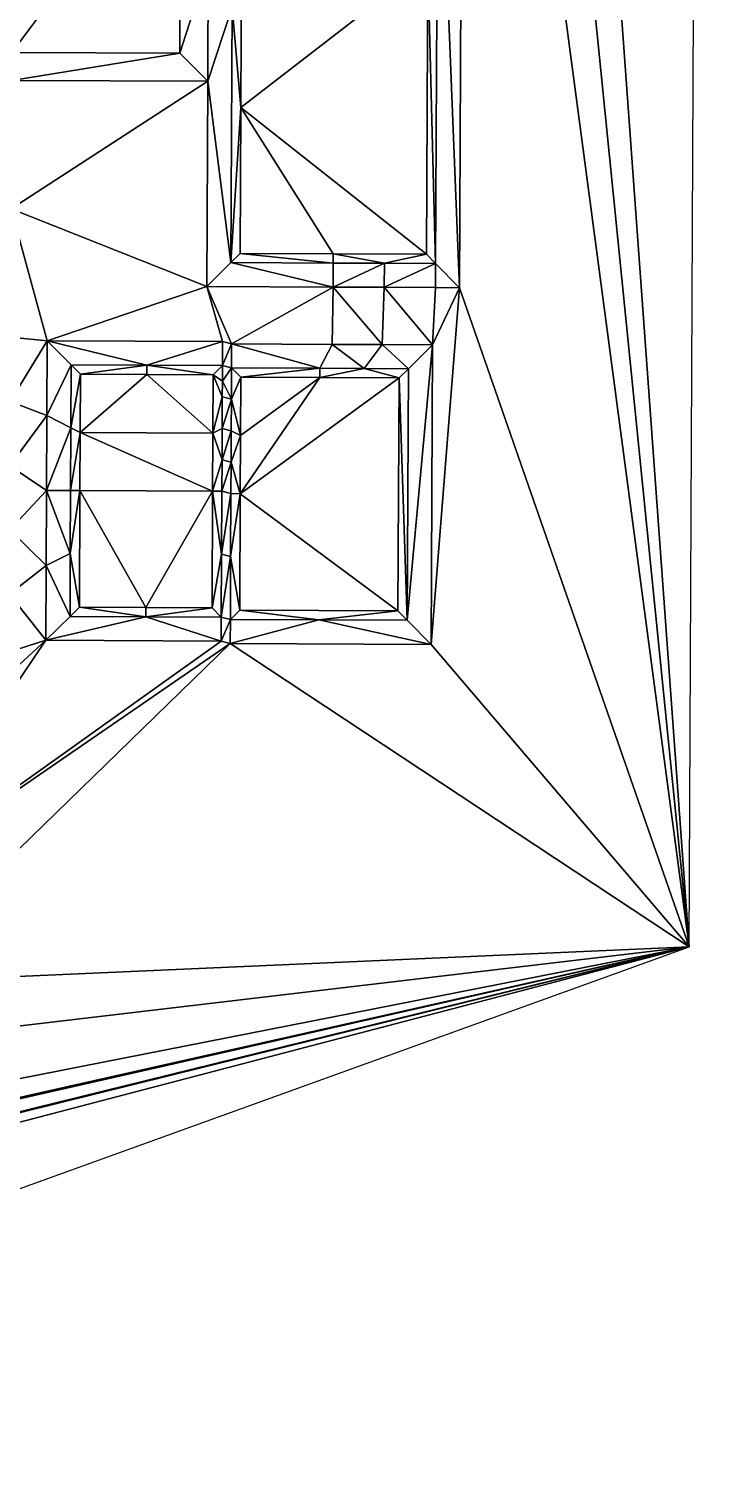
# Model space of a CAD drawing. Header units: metres. Extents: x 241585 to 241700, y 1156640 to 1156774.
# Drawn here: x 241685.01 to 241699.63, y 1156669.44 to 1156700.49 of the extents above; entities that cross this region are included whole.
import ezdxf

# ---------------------------------------------------------------- set-up
doc = ezdxf.new("R2010")
doc.units = ezdxf.units.M
doc.layers.add('_UITGRAVING UNIT 6', color=7, linetype='Continuous')

msp = doc.modelspace()

# ---------------------------------------------------------------- linework, layer by layer
at = {"layer": '_UITGRAVING UNIT 6', "color": 3, "true_color": 0x00ff00}
for points in [[(241699.2, 1156680.78, 28.23), (241699.627, 1156773.512, 28.23), (241694.921, 1156739.579, 28.23)], [(241699.2, 1156680.78, 28.23), (241694.921, 1156739.579, 28.23), (241694.418, 1156728.208, 28.23)], [(241694.367, 1156717.116, 28.23), (241699.2, 1156680.78, 28.23), (241694.418, 1156728.208, 28.23)], [(241693.803, 1156706.412, 27.2), (241694.265, 1156694.931, 28.23), (241694.367, 1156717.116, 28.23)], [(241699.2, 1156680.78, 28.23), (241694.367, 1156717.116, 28.23), (241694.265, 1156694.931, 28.23)], [(241693.582, 1156701.905, 27.2), (241693.752, 1156695.449, 27.2), (241693.803, 1156706.412, 27.2)], [(241694.265, 1156694.931, 28.23), (241693.803, 1156706.412, 27.2), (241693.752, 1156695.449, 27.2)], [(241682.226, 1156701.577, 29.43), (241684.648, 1156699.981, 29.43), (241688.281, 1156704.827, 29.43)], [(241684.648, 1156699.981, 29.43), (241688.258, 1156699.964, 29.43), (241688.281, 1156704.827, 29.43)], [(241688.867, 1156701.859, 28.23), (241688.281, 1156704.827, 29.43), (241688.258, 1156699.964, 29.43)], [(241688.258, 1156699.964, 29.43), (241688.855, 1156699.361, 28.23), (241688.867, 1156701.859, 28.23)], [(241689.378, 1156700.951, 27.2), (241688.867, 1156701.859, 28.23), (241688.855, 1156699.361, 28.23)], [(241689.378, 1156700.951, 27.2), (241689.568, 1156698.796, 27.2), (241689.582, 1156701.923, 27.2)], [(241693.582, 1156701.905, 27.2), (241689.582, 1156701.923, 27.2), (241689.568, 1156698.796, 27.2)], [(241693.553, 1156695.65, 27.2), (241693.582, 1156701.905, 27.2), (241689.568, 1156698.796, 27.2)], [(241693.553, 1156695.65, 27.2), (241693.752, 1156695.449, 27.2), (241693.582, 1156701.905, 27.2)], [(241688.855, 1156699.361, 28.23), (241689.353, 1156695.469, 27.2), (241689.378, 1156700.951, 27.2)], [(241689.568, 1156698.796, 27.2), (241689.378, 1156700.951, 27.2), (241689.353, 1156695.469, 27.2)], [(241684.648, 1156699.981, 29.43), (241684.646, 1156699.381, 28.23), (241688.258, 1156699.964, 29.43)], [(241688.258, 1156699.964, 29.43), (241684.646, 1156699.381, 28.23), (241688.855, 1156699.361, 28.23)], [(241684.633, 1156696.623, 28.23), (241688.855, 1156699.361, 28.23), (241684.646, 1156699.381, 28.23)], [(241684.633, 1156696.623, 28.23), (241688.835, 1156694.956, 28.23), (241688.855, 1156699.361, 28.23)], [(241689.353, 1156695.469, 27.2), (241688.855, 1156699.361, 28.23), (241688.835, 1156694.956, 28.23)], [(241689.353, 1156695.469, 27.2), (241689.553, 1156695.668, 27.2), (241689.568, 1156698.796, 27.2)], [(241689.553, 1156695.668, 27.2), (241691.553, 1156695.659, 27.2), (241689.568, 1156698.796, 27.2)], [(241691.553, 1156695.659, 27.2), (241693.553, 1156695.65, 27.2), (241689.568, 1156698.796, 27.2)], [(241684.62, 1156693.866, 28.23), (241685.41, 1156693.792, 28.23), (241684.633, 1156696.623, 28.23)], [(241685.41, 1156693.792, 28.23), (241688.835, 1156694.956, 28.23), (241684.633, 1156696.623, 28.23)], [(241689.353, 1156695.469, 27.2), (241688.835, 1156694.956, 28.23), (241691.55, 1156694.944, 28.23)], [(241689.553, 1156695.668, 27.2), (241689.353, 1156695.469, 27.2), (241691.553, 1156695.459, 27.2)], [(241691.55, 1156694.944, 28.23), (241691.553, 1156695.459, 27.2), (241689.353, 1156695.469, 27.2)], [(241691.553, 1156695.659, 27.2), (241689.553, 1156695.668, 27.2), (241691.553, 1156695.459, 27.2)], [(241691.553, 1156695.459, 27.2), (241691.55, 1156694.944, 28.23), (241692.653, 1156695.454, 27.2)], [(241692.653, 1156695.454, 27.2), (241691.55, 1156694.944, 28.23), (241692.65, 1156694.939, 28.23)], [(241691.553, 1156695.659, 27.2), (241691.553, 1156695.459, 27.2), (241692.653, 1156695.454, 27.2)], [(241693.553, 1156695.65, 27.2), (241691.553, 1156695.659, 27.2), (241692.653, 1156695.454, 27.2)], [(241692.65, 1156694.939, 28.23), (241693.752, 1156695.449, 27.2), (241692.653, 1156695.454, 27.2)], [(241693.75, 1156694.934, 28.23), (241693.752, 1156695.449, 27.2), (241692.65, 1156694.939, 28.23)], [(241693.553, 1156695.65, 27.2), (241692.653, 1156695.454, 27.2), (241693.752, 1156695.449, 27.2)], [(241694.265, 1156694.931, 28.23), (241693.752, 1156695.449, 27.2), (241693.75, 1156694.934, 28.23)], [(241688.835, 1156694.956, 28.23), (241685.41, 1156693.792, 28.23), (241689.175, 1156693.775, 28.23)], [(241689.37, 1156693.724, 28.23), (241691.55, 1156694.944, 28.23), (241688.835, 1156694.956, 28.23)], [(241688.835, 1156694.956, 28.23), (241689.175, 1156693.775, 28.23), (241689.37, 1156693.724, 28.23)], [(241691.55, 1156694.944, 28.23), (241689.37, 1156693.724, 28.23), (241691.527, 1156693.714, 28.23)], [(241691.55, 1156694.944, 28.23), (241691.527, 1156693.714, 28.23), (241692.606, 1156693.709, 28.23)], [(241692.65, 1156694.939, 28.23), (241691.55, 1156694.944, 28.23), (241692.606, 1156693.709, 28.23)], [(241693.684, 1156693.704, 28.23), (241692.65, 1156694.939, 28.23), (241692.606, 1156693.709, 28.23)], [(241693.684, 1156693.704, 28.23), (241693.75, 1156694.934, 28.23), (241692.65, 1156694.939, 28.23)], [(241693.684, 1156693.704, 28.23), (241693.655, 1156687.274, 28.23), (241694.265, 1156694.931, 28.23)], [(241693.655, 1156687.274, 28.23), (241699.2, 1156680.78, 28.23), (241694.265, 1156694.931, 28.23)], [(241693.684, 1156693.704, 28.23), (241694.265, 1156694.931, 28.23), (241693.75, 1156694.934, 28.23)], [(241685.41, 1156693.792, 28.23), (241684.62, 1156693.866, 28.23), (241684.614, 1156692.487, 28.23)], [(241684.614, 1156692.487, 28.23), (241685.402, 1156692.185, 28.23), (241685.41, 1156693.792, 28.23)], [(241685.922, 1156693.275, 27.2), (241685.41, 1156693.792, 28.23), (241685.402, 1156692.185, 28.23)], [(241687.547, 1156693.267, 27.2), (241689.175, 1156693.775, 28.23), (241685.41, 1156693.792, 28.23)], [(241685.41, 1156693.792, 28.23), (241685.922, 1156693.275, 27.2), (241687.547, 1156693.267, 27.2)], [(241689.175, 1156693.775, 28.23), (241687.547, 1156693.267, 27.2), (241689.172, 1156693.26, 27.2)], [(241689.175, 1156693.775, 28.23), (241689.172, 1156693.26, 27.2), (241689.37, 1156693.724, 28.23)], [(241689.172, 1156693.26, 27.2), (241689.367, 1156693.209, 27.2), (241689.37, 1156693.724, 28.23)], [(241689.37, 1156693.724, 28.23), (241689.367, 1156693.209, 27.2), (241691.267, 1156693.2, 27.2)], [(241689.37, 1156693.724, 28.23), (241691.267, 1156693.2, 27.2), (241691.527, 1156693.714, 28.23)], [(241691.527, 1156693.714, 28.23), (241691.267, 1156693.2, 27.2), (241692.217, 1156693.196, 27.2)], [(241691.527, 1156693.714, 28.23), (241692.217, 1156693.196, 27.2), (241692.606, 1156693.709, 28.23)], [(241692.606, 1156693.709, 28.23), (241692.217, 1156693.196, 27.2), (241693.167, 1156693.191, 27.2)], [(241693.167, 1156693.191, 27.2), (241693.684, 1156693.704, 28.23), (241692.606, 1156693.709, 28.23)], [(241693.167, 1156693.191, 27.2), (241693.142, 1156687.791, 27.2), (241693.684, 1156693.704, 28.23)], [(241693.142, 1156687.791, 27.2), (241693.655, 1156687.274, 28.23), (241693.684, 1156693.704, 28.23)], [(241685.402, 1156692.185, 28.23), (241685.916, 1156691.925, 27.2), (241685.922, 1156693.275, 27.2)], [(241686.121, 1156693.074, 27.2), (241685.922, 1156693.275, 27.2), (241685.916, 1156691.925, 27.2)], [(241686.121, 1156693.074, 27.2), (241685.916, 1156691.925, 27.2), (241686.116, 1156691.824, 27.2)], [(241685.922, 1156693.275, 27.2), (241686.121, 1156693.074, 27.2), (241687.547, 1156693.267, 27.2)], [(241687.546, 1156693.067, 27.2), (241686.121, 1156693.074, 27.2), (241686.116, 1156691.824, 27.2)], [(241688.966, 1156691.811, 27.2), (241687.546, 1156693.067, 27.2), (241686.116, 1156691.824, 27.2)], [(241687.547, 1156693.267, 27.2), (241686.121, 1156693.074, 27.2), (241687.546, 1156693.067, 27.2)], [(241688.971, 1156693.061, 27.2), (241687.547, 1156693.267, 27.2), (241687.546, 1156693.067, 27.2)], [(241687.546, 1156693.067, 27.2), (241688.966, 1156691.811, 27.2), (241688.971, 1156693.061, 27.2)], [(241688.971, 1156693.061, 27.2), (241689.172, 1156693.26, 27.2), (241687.547, 1156693.267, 27.2)], [(241689.169, 1156692.585, 27.2), (241688.971, 1156693.061, 27.2), (241688.966, 1156691.811, 27.2)], [(241689.172, 1156693.26, 27.2), (241688.971, 1156693.061, 27.2), (241689.171, 1156692.922, 27.2)], [(241688.971, 1156693.061, 27.2), (241689.169, 1156692.585, 27.2), (241689.171, 1156692.922, 27.2)], [(241689.367, 1156693.209, 27.2), (241689.172, 1156693.26, 27.2), (241689.171, 1156692.922, 27.2)], [(241689.171, 1156692.922, 27.2), (241689.364, 1156692.534, 27.2), (241689.367, 1156693.209, 27.2)], [(241689.566, 1156693.008, 27.2), (241689.367, 1156693.209, 27.2), (241689.364, 1156692.534, 27.2)], [(241689.566, 1156693.008, 27.2), (241689.364, 1156692.534, 27.2), (241689.56, 1156691.758, 27.2)], [(241689.566, 1156693.008, 27.2), (241691.267, 1156693.2, 27.2), (241689.367, 1156693.209, 27.2)], [(241689.555, 1156690.508, 27.2), (241692.966, 1156692.992, 27.2), (241691.266, 1156693, 27.2)], [(241689.56, 1156691.758, 27.2), (241689.555, 1156690.508, 27.2), (241691.266, 1156693, 27.2)], [(241692.943, 1156687.992, 27.2), (241692.966, 1156692.992, 27.2), (241689.555, 1156690.508, 27.2)], [(241689.566, 1156693.008, 27.2), (241689.56, 1156691.758, 27.2), (241691.266, 1156693, 27.2)], [(241691.267, 1156693.2, 27.2), (241689.566, 1156693.008, 27.2), (241691.266, 1156693, 27.2)], [(241691.267, 1156693.2, 27.2), (241691.266, 1156693, 27.2), (241692.217, 1156693.196, 27.2)], [(241691.266, 1156693, 27.2), (241692.966, 1156692.992, 27.2), (241692.217, 1156693.196, 27.2)], [(241692.966, 1156692.992, 27.2), (241693.167, 1156693.191, 27.2), (241692.217, 1156693.196, 27.2)], [(241692.966, 1156692.992, 27.2), (241692.943, 1156687.992, 27.2), (241693.142, 1156687.791, 27.2)], [(241693.167, 1156693.191, 27.2), (241692.966, 1156692.992, 27.2), (241693.142, 1156687.791, 27.2)], [(241689.171, 1156692.922, 27.2), (241689.169, 1156692.585, 27.2), (241689.364, 1156692.534, 27.2)], [(241684.607, 1156691.108, 28.23), (241685.402, 1156692.185, 28.23), (241684.614, 1156692.487, 28.23)], [(241689.166, 1156691.91, 27.2), (241689.169, 1156692.585, 27.2), (241688.966, 1156691.811, 27.2)], [(241689.169, 1156692.585, 27.2), (241689.166, 1156691.91, 27.2), (241689.364, 1156692.534, 27.2)], [(241689.166, 1156691.91, 27.2), (241689.361, 1156691.859, 27.2), (241689.364, 1156692.534, 27.2)], [(241689.364, 1156692.534, 27.2), (241689.361, 1156691.859, 27.2), (241689.56, 1156691.758, 27.2)], [(241684.607, 1156691.108, 28.23), (241685.395, 1156690.577, 28.23), (241685.402, 1156692.185, 28.23)], [(241685.916, 1156691.925, 27.2), (241685.402, 1156692.185, 28.23), (241685.395, 1156690.577, 28.23)], [(241685.395, 1156690.577, 28.23), (241685.91, 1156690.575, 27.2), (241685.916, 1156691.925, 27.2)], [(241685.916, 1156691.925, 27.2), (241685.91, 1156690.575, 27.2), (241686.116, 1156691.824, 27.2)], [(241685.91, 1156690.575, 27.2), (241686.11, 1156690.574, 27.2), (241686.116, 1156691.824, 27.2)], [(241686.11, 1156690.574, 27.2), (241688.96, 1156690.561, 27.2), (241686.116, 1156691.824, 27.2)], [(241688.96, 1156690.561, 27.2), (241688.966, 1156691.811, 27.2), (241686.116, 1156691.824, 27.2)], [(241688.966, 1156691.811, 27.2), (241688.96, 1156690.561, 27.2), (241689.163, 1156691.235, 27.2)], [(241688.966, 1156691.811, 27.2), (241689.163, 1156691.235, 27.2), (241689.166, 1156691.91, 27.2)], [(241689.361, 1156691.859, 27.2), (241689.166, 1156691.91, 27.2), (241689.163, 1156691.235, 27.2)], [(241689.163, 1156691.235, 27.2), (241689.358, 1156691.184, 27.2), (241689.361, 1156691.859, 27.2)], [(241689.56, 1156691.758, 27.2), (241689.361, 1156691.859, 27.2), (241689.358, 1156691.184, 27.2)], [(241689.555, 1156690.508, 27.2), (241689.56, 1156691.758, 27.2), (241689.358, 1156691.184, 27.2)], [(241685.395, 1156690.577, 28.23), (241684.607, 1156691.108, 28.23), (241684.601, 1156689.73, 28.23)], [(241688.96, 1156690.561, 27.2), (241689.16, 1156690.56, 27.2), (241689.163, 1156691.235, 27.2)], [(241689.163, 1156691.235, 27.2), (241689.16, 1156690.56, 27.2), (241689.358, 1156691.184, 27.2)], [(241689.16, 1156690.56, 27.2), (241689.355, 1156690.509, 27.2), (241689.358, 1156691.184, 27.2)], [(241689.355, 1156690.509, 27.2), (241689.555, 1156690.508, 27.2), (241689.358, 1156691.184, 27.2)], [(241684.601, 1156689.73, 28.23), (241685.388, 1156688.97, 28.23), (241685.395, 1156690.577, 28.23)], [(241685.904, 1156689.225, 27.2), (241685.395, 1156690.577, 28.23), (241685.388, 1156688.97, 28.23)], [(241685.91, 1156690.575, 27.2), (241685.395, 1156690.577, 28.23), (241685.904, 1156689.225, 27.2)], [(241686.11, 1156690.574, 27.2), (241685.91, 1156690.575, 27.2), (241685.904, 1156689.225, 27.2)], [(241685.904, 1156689.225, 27.2), (241686.098, 1156688.074, 27.2), (241686.11, 1156690.574, 27.2)], [(241687.523, 1156688.067, 27.2), (241686.11, 1156690.574, 27.2), (241686.098, 1156688.074, 27.2)], [(241687.523, 1156688.067, 27.2), (241688.96, 1156690.561, 27.2), (241686.11, 1156690.574, 27.2)], [(241687.523, 1156688.067, 27.2), (241688.948, 1156688.061, 27.2), (241688.96, 1156690.561, 27.2)], [(241689.154, 1156689.21, 27.2), (241688.96, 1156690.561, 27.2), (241688.948, 1156688.061, 27.2)], [(241689.16, 1156690.56, 27.2), (241688.96, 1156690.561, 27.2), (241689.154, 1156689.21, 27.2)], [(241689.355, 1156690.509, 27.2), (241689.16, 1156690.56, 27.2), (241689.154, 1156689.21, 27.2)], [(241689.348, 1156689.159, 27.2), (241689.355, 1156690.509, 27.2), (241689.154, 1156689.21, 27.2)], [(241689.355, 1156690.509, 27.2), (241689.348, 1156689.159, 27.2), (241689.555, 1156690.508, 27.2)], [(241689.348, 1156689.159, 27.2), (241689.543, 1156688.008, 27.2), (241689.555, 1156690.508, 27.2)], [(241689.555, 1156690.508, 27.2), (241689.543, 1156688.008, 27.2), (241692.943, 1156687.992, 27.2)], [(241685.388, 1156688.97, 28.23), (241684.601, 1156689.73, 28.23), (241684.595, 1156688.351, 28.23)], [(241684.595, 1156688.351, 28.23), (241685.38, 1156687.362, 28.23), (241685.388, 1156688.97, 28.23)], [(241685.898, 1156687.875, 27.2), (241685.388, 1156688.97, 28.23), (241685.38, 1156687.362, 28.23)], [(241685.388, 1156688.97, 28.23), (241685.898, 1156687.875, 27.2), (241685.904, 1156689.225, 27.2)], [(241686.098, 1156688.074, 27.2), (241685.904, 1156689.225, 27.2), (241685.898, 1156687.875, 27.2)], [(241688.948, 1156688.061, 27.2), (241689.147, 1156687.86, 27.2), (241689.154, 1156689.21, 27.2)], [(241689.348, 1156689.159, 27.2), (241689.154, 1156689.21, 27.2), (241689.147, 1156687.86, 27.2)], [(241689.147, 1156687.86, 27.2), (241689.342, 1156687.809, 27.2), (241689.348, 1156689.159, 27.2)], [(241689.543, 1156688.008, 27.2), (241689.348, 1156689.159, 27.2), (241689.342, 1156687.809, 27.2)], [(241685.38, 1156687.362, 28.23), (241684.595, 1156688.351, 28.23), (241682.055, 1156686.299, 28.23)], [(241686.098, 1156688.074, 27.2), (241685.898, 1156687.875, 27.2), (241687.523, 1156687.867, 27.2)], [(241686.098, 1156688.074, 27.2), (241687.523, 1156687.867, 27.2), (241687.523, 1156688.067, 27.2)], [(241687.523, 1156687.867, 27.2), (241688.948, 1156688.061, 27.2), (241687.523, 1156688.067, 27.2)], [(241688.948, 1156688.061, 27.2), (241687.523, 1156687.867, 27.2), (241689.147, 1156687.86, 27.2)], [(241689.543, 1156688.008, 27.2), (241689.342, 1156687.809, 27.2), (241691.242, 1156687.8, 27.2)], [(241691.242, 1156687.8, 27.2), (241692.943, 1156687.992, 27.2), (241689.543, 1156688.008, 27.2)], [(241685.898, 1156687.875, 27.2), (241685.38, 1156687.362, 28.23), (241687.523, 1156687.867, 27.2)], [(241685.38, 1156687.362, 28.23), (241689.145, 1156687.345, 28.23), (241687.523, 1156687.867, 27.2)], [(241689.145, 1156687.345, 28.23), (241689.147, 1156687.86, 27.2), (241687.523, 1156687.867, 27.2)], [(241689.342, 1156687.809, 27.2), (241689.147, 1156687.86, 27.2), (241689.145, 1156687.345, 28.23)], [(241689.34, 1156687.294, 28.23), (241689.342, 1156687.809, 27.2), (241689.145, 1156687.345, 28.23)], [(241689.34, 1156687.294, 28.23), (241691.242, 1156687.8, 27.2), (241689.342, 1156687.809, 27.2)], [(241689.34, 1156687.294, 28.23), (241693.655, 1156687.274, 28.23), (241691.242, 1156687.8, 27.2)], [(241693.142, 1156687.791, 27.2), (241692.943, 1156687.992, 27.2), (241691.242, 1156687.8, 27.2)], [(241693.655, 1156687.274, 28.23), (241693.142, 1156687.791, 27.2), (241691.242, 1156687.8, 27.2)], [(241681.851, 1156680.011, 28.23), (241689.34, 1156687.294, 28.23), (241681.861, 1156682.151, 28.23)], [(241699.2, 1156680.78, 28.23), (241689.34, 1156687.294, 28.23), (241681.851, 1156680.011, 28.23)], [(241685.38, 1156687.362, 28.23), (241682.046, 1156684.29, 28.23), (241681.861, 1156682.151, 28.23)], [(241689.145, 1156687.345, 28.23), (241685.38, 1156687.362, 28.23), (241681.861, 1156682.151, 28.23)], [(241689.34, 1156687.294, 28.23), (241689.145, 1156687.345, 28.23), (241681.861, 1156682.151, 28.23)], [(241682.046, 1156684.29, 28.23), (241685.38, 1156687.362, 28.23), (241682.055, 1156686.299, 28.23)], [(241689.34, 1156687.294, 28.23), (241699.2, 1156680.78, 28.23), (241693.655, 1156687.274, 28.23)], [(241585.229, 1156639.644, 28.23), (241699.2, 1156680.78, 28.23), (241653.694, 1156668.873, 28.23)], [(241699.2, 1156680.78, 28.23), (241659.365, 1156670.92, 28.23), (241653.694, 1156668.873, 28.23)], [(241659.365, 1156670.92, 28.23), (241699.2, 1156680.78, 28.23), (241659.855, 1156671.096, 28.23)], [(241659.855, 1156671.096, 28.23), (241699.2, 1156680.78, 28.23), (241665.527, 1156673.144, 28.23)], [(241665.527, 1156673.144, 28.23), (241699.2, 1156680.78, 28.23), (241666.016, 1156673.32, 28.23)], [(241666.016, 1156673.32, 28.23), (241699.2, 1156680.78, 28.23), (241671.688, 1156675.367, 28.23)], [(241671.688, 1156675.367, 28.23), (241699.2, 1156680.78, 28.23), (241677.312, 1156678.194, 28.23)], [(241699.2, 1156680.78, 28.23), (241681.851, 1156680.011, 28.23), (241677.312, 1156678.194, 28.23)]]:
    msp.add_3dface(points, dxfattribs=at)

doc.saveas('drawing.dxf')
